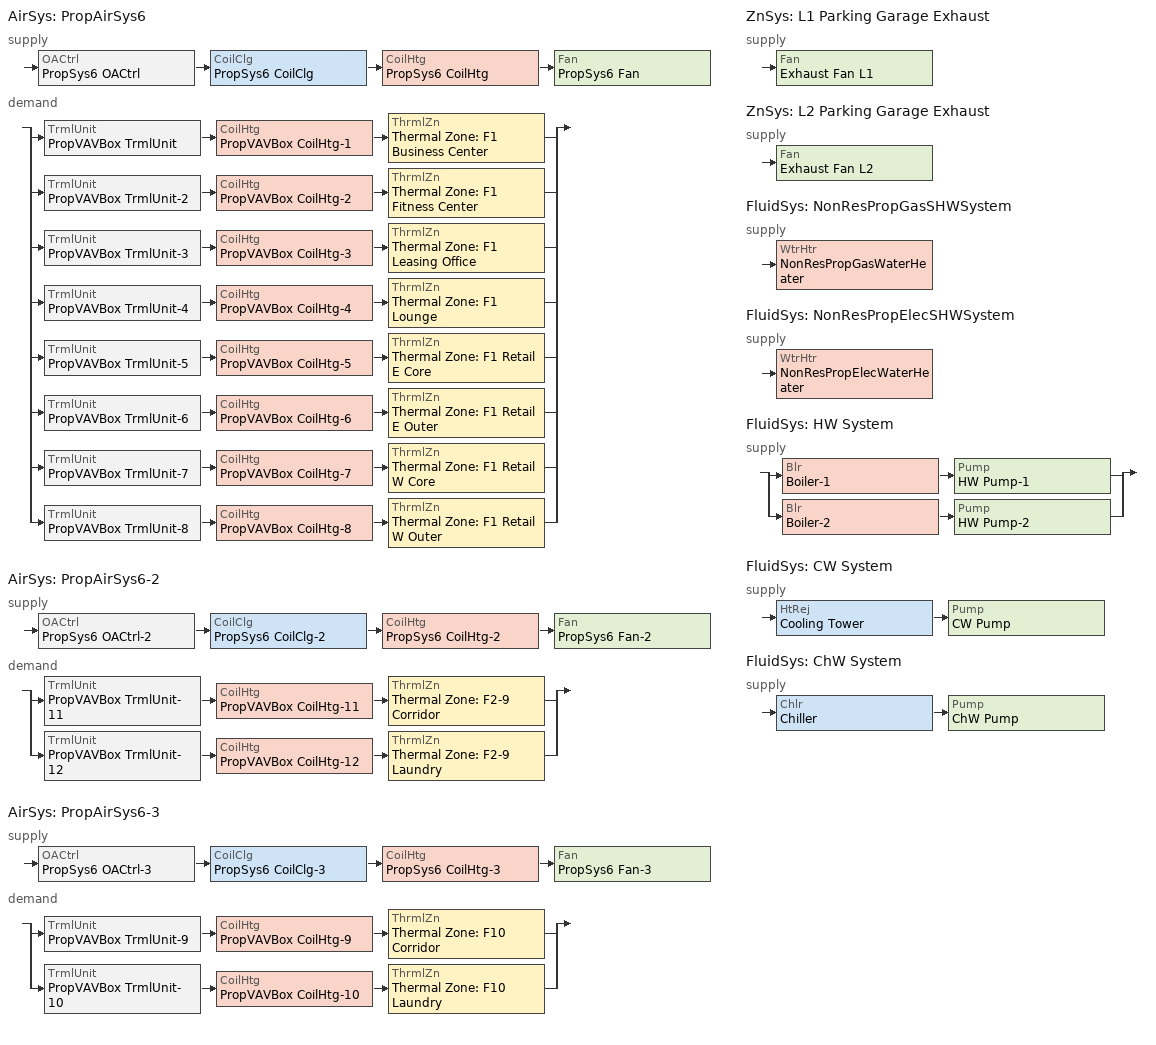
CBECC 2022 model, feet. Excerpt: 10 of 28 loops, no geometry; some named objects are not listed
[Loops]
AirSys 'PropAirSys6'
 supply: OACtrl 'PropSys6 OACtrl' > CoilClg 'PropSys6 CoilClg' > CoilHtg 'PropSys6 CoilHtg' > Fan 'PropSys6 Fan'
 demand: split
  | TrmlUnit 'PropVAVBox TrmlUnit' > CoilHtg 'PropVAVBox CoilHtg-1' > ThrmlZn 'Thermal Zone: F1 Business Center'
  | TrmlUnit 'PropVAVBox TrmlUnit-2' > CoilHtg 'PropVAVBox CoilHtg-2' > ThrmlZn 'Thermal Zone: F1 Fitness Center'
  | TrmlUnit 'PropVAVBox TrmlUnit-3' > CoilHtg 'PropVAVBox CoilHtg-3' > ThrmlZn 'Thermal Zone: F1 Leasing Office'
  | TrmlUnit 'PropVAVBox TrmlUnit-4' > CoilHtg 'PropVAVBox CoilHtg-4' > ThrmlZn 'Thermal Zone: F1 Lounge'
  | TrmlUnit 'PropVAVBox TrmlUnit-5' > CoilHtg 'PropVAVBox CoilHtg-5' > ThrmlZn 'Thermal Zone: F1 Retail E Core'
  | TrmlUnit 'PropVAVBox TrmlUnit-6' > CoilHtg 'PropVAVBox CoilHtg-6' > ThrmlZn 'Thermal Zone: F1 Retail E Outer'
  | TrmlUnit 'PropVAVBox TrmlUnit-7' > CoilHtg 'PropVAVBox CoilHtg-7' > ThrmlZn 'Thermal Zone: F1 Retail W Core'
  | TrmlUnit 'PropVAVBox TrmlUnit-8' > CoilHtg 'PropVAVBox CoilHtg-8' > ThrmlZn 'Thermal Zone: F1 Retail W Outer'
AirSys 'PropAirSys6-2'
 supply: OACtrl 'PropSys6 OACtrl-2' > CoilClg 'PropSys6 CoilClg-2' > CoilHtg 'PropSys6 CoilHtg-2' > Fan 'PropSys6 Fan-2'
 demand: split
  | TrmlUnit 'PropVAVBox TrmlUnit-11' > CoilHtg 'PropVAVBox CoilHtg-11' > ThrmlZn 'Thermal Zone: F2-9 Corridor'
  | TrmlUnit 'PropVAVBox TrmlUnit-12' > CoilHtg 'PropVAVBox CoilHtg-12' > ThrmlZn 'Thermal Zone: F2-9 Laundry'
AirSys 'PropAirSys6-3'
 supply: OACtrl 'PropSys6 OACtrl-3' > CoilClg 'PropSys6 CoilClg-3' > CoilHtg 'PropSys6 CoilHtg-3' > Fan 'PropSys6 Fan-3'
 demand: split
  | TrmlUnit 'PropVAVBox TrmlUnit-9' > CoilHtg 'PropVAVBox CoilHtg-9' > ThrmlZn 'Thermal Zone: F10 Corridor'
  | TrmlUnit 'PropVAVBox TrmlUnit-10' > CoilHtg 'PropVAVBox CoilHtg-10' > ThrmlZn 'Thermal Zone: F10 Laundry'
ZnSys 'L1 Parking Garage Exhaust'
 supply: Fan 'Exhaust Fan L1'
ZnSys 'L2 Parking Garage Exhaust'
 supply: Fan 'Exhaust Fan L2'
FluidSys 'NonResPropGasSHWSystem'
 supply: WtrHtr 'NonResPropGasWaterHeater'
FluidSys 'NonResPropElecSHWSystem'
 supply: WtrHtr 'NonResPropElecWaterHeater'
FluidSys 'HW System'
 supply: split
  | Blr 'Boiler-1' > Pump 'HW Pump-1'
  | Blr 'Boiler-2' > Pump 'HW Pump-2'
FluidSys 'CW System'
 supply: HtRej 'Cooling Tower' > Pump 'CW Pump'
FluidSys 'ChW System'
 supply: Chlr 'Chiller' > Pump 'ChW Pump'
[AirSys] Type=VAV; CtrlSysType=DDCToZone
Name | OptStart | Cnt
PropAirSys6 | 1
PropAirSys6-2 | 1 | 8
PropAirSys6-3 | 0
[AirSeg]
Name | Sys | Type
PropSys6 SupAirSeg | PropAirSys6 | Supply
PropSys6 RetAirSeg | PropAirSys6 | Return
PropSys6 SupAirSeg-2 | PropAirSys6-2 | Supply
PropSys6 RetAirSeg-2 | PropAirSys6-2 | Return
PropSys6 SupAirSeg-3 | PropAirSys6-3 | Supply
PropSys6 RetAirSeg-3 | PropAirSys6-3 | Return
[CoilClg] Type=ChilledWater; FluidSegInRef=ChW Supply; FluidSegOutRef=ChW Return
Name | Sys
PropSys6 CoilClg | PropAirSys6
PropSys6 CoilClg-2 | PropAirSys6-2
PropSys6 CoilClg-3 | PropAirSys6-3
[CoilHtg] Type=HotWater; FluidSegInRef=HW Supply; FluidSegOutRef=HW Return
Name | Sys
PropSys6 CoilHtg; PropVAVBox CoilHtg-1; PropVAVBox CoilHtg-2; PropVAVBox CoilHtg-3; PropVAVBox CoilHtg-4; PropVAVBox CoilHtg-5; PropVAVBox CoilHtg-6; PropVAVBox CoilHtg-7; PropVAVBox CoilHtg-8 | PropAirSys6
PropSys6 CoilHtg-2; PropVAVBox CoilHtg-11; PropVAVBox CoilHtg-12 | PropAirSys6-2
PropSys6 CoilHtg-3; PropVAVBox CoilHtg-9; PropVAVBox CoilHtg-10 | PropAirSys6-3
[Fan] CtrlMthd=VariableSpeedDrive
Name | Sys
PropSys6 Fan | PropAirSys6
PropSys6 Fan-2 | PropAirSys6-2
PropSys6 Fan-3 | PropAirSys6-3
Exhaust Fan L1 | L1 Parking Garage Exhaust
Exhaust Fan L2 | L2 Parking Garage Exhaust
[OACtrl]
Name | Sys | EconoCtrlMthd | EconoIntegration | AirSegSupRef | AirSegRetRef
PropSys6 OACtrl | PropAirSys6 | DifferentialDryBulb | Integrated | PropSys6 SupAirSeg | PropSys6 RetAirSeg
PropSys6 OACtrl-2 | PropAirSys6-2 |  |  | PropSys6 SupAirSeg-2 | PropSys6 RetAirSeg-2
PropSys6 OACtrl-3 | PropAirSys6-3 |  |  | PropSys6 SupAirSeg-3 | PropSys6 RetAirSeg-3
[TrmlUnit] Type=VAVReheatBox; ReheatCtrlMthd=DualMaximum
Name | Sys | ZnServedRef | Cnt
PropVAVBox TrmlUnit | PropAirSys6 | Thermal Zone: F1 Business Center
PropVAVBox TrmlUnit-2 | PropAirSys6 | Thermal Zone: F1 Fitness Center
PropVAVBox TrmlUnit-3 | PropAirSys6 | Thermal Zone: F1 Leasing Office
PropVAVBox TrmlUnit-4 | PropAirSys6 | Thermal Zone: F1 Lounge
PropVAVBox TrmlUnit-5 | PropAirSys6 | Thermal Zone: F1 Retail E Core | 2
PropVAVBox TrmlUnit-6 | PropAirSys6 | Thermal Zone: F1 Retail E Outer
PropVAVBox TrmlUnit-7 | PropAirSys6 | Thermal Zone: F1 Retail W Core | 2
PropVAVBox TrmlUnit-8 | PropAirSys6 | Thermal Zone: F1 Retail W Outer
PropVAVBox TrmlUnit-11 | PropAirSys6-2 | Thermal Zone: F2-9 Corridor
PropVAVBox TrmlUnit-12 | PropAirSys6-2 | Thermal Zone: F2-9 Laundry
PropVAVBox TrmlUnit-9 | PropAirSys6-3 | Thermal Zone: F10 Corridor
PropVAVBox TrmlUnit-10 | PropAirSys6-3 | Thermal Zone: F10 Laundry
[ZnSys] Type=Exhaust; ExhSysType=ParkingGarage; ExhCtrlMthd=COControl
L1 Parking Garage Exhaust; L2 Parking Garage Exhaust
[FluidSys]
NonResPropGasSHWSystem; NonResPropElecSHWSystem: Type=ServiceHotWater
HW System: Type=HotWater; CtrlType=DDC
CW System: Type=CondenserWater; FixedSupTemp=70
ChW System: Type=ChilledWater; CtrlType=DDC; TempCtrl=OutsideAirReset; RstSupHi=54; RstSupLow=44; RstOutdrHi=60; RstOutdrLow=80
[FluidSeg]
Name | Sys | Type | Src
NonResPropGasSHWPriSupSeg | NonResPropGasSHWSystem | PrimarySupply
NonResPropGasSHWMuniInlet | NonResPropGasSHWSystem | MakeupFluid | MunicipalWater
NonResPropElecSHWPriSupSeg | NonResPropElecSHWSystem | PrimarySupply
NonResPropElecSHWMuniInlet | NonResPropElecSHWSystem | MakeupFluid | MunicipalWater
HW Supply | HW System | PrimarySupply
HW Return | HW System | PrimaryReturn
CW Supply | CW System | PrimarySupply
CW Return | CW System | PrimaryReturn
ChW Supply | ChW System | PrimarySupply
ChW Return | ChW System | PrimaryReturn
[WtrHtr]
Name | Sys | FluidSegOutRef | FluidSegMakeupRef | StorCap | FuelSrc | CapRtd | IsUEFRtd | InpPwr
NonResPropGasWaterHeater | NonResPropGasSHWSystem | NonResPropGasSHWPriSupSeg | NonResPropGasSHWMuniInlet | 11.914 | Gas | 14810.9 | 0
NonResPropElecWaterHeater | NonResPropElecSHWSystem | NonResPropElecSHWPriSupSeg | NonResPropElecSHWMuniInlet | 18.086 | Electricity |  |  | 5.27
[Blr] Sys=HW System; Type=HotWater; FuelSrc=Gas; DraftType=MechanicalNoncondensing; FluidSegInRef=HW Return; FluidSegOutRef=HW Supply; CapRtd=871033
Boiler-1; Boiler-2
[Pump]
Name | Sys | SpdCtrl | TotHd | MtrEff
HW Pump-1; HW Pump-2 | HW System | VariableSpeed | 61.1022 | 0.865
CW Pump | CW System | ConstantSpeed
ChW Pump | ChW System | VariableSpeed
[HtRej]
Cooling Tower: Sys=CW System; Type=OpenTower; ModCtrl=VariableSpeedDrive; FluidSegInRef=CW Return; FluidSegOutRef=CW Supply; CapRtd=2.12607e+06; TotFanHP=10.1406; AirFlowCap=42184.4
[Chlr]
Chiller: Sys=ChW System; Type=Screw; FuelSrc=Electric; CndsrType=Fluid; CndsrFluidSegInRef=CW Supply; CndsrFluidSegOutRef=CW Return; EvapFluidSegInRef=ChW Return; EvapFluidSegOutRef=ChW Supply; EvapHasBypass=0; CapRtd=1.75235e+06; KwPerTon=0.75; IPLVKwPerTon=0.38
